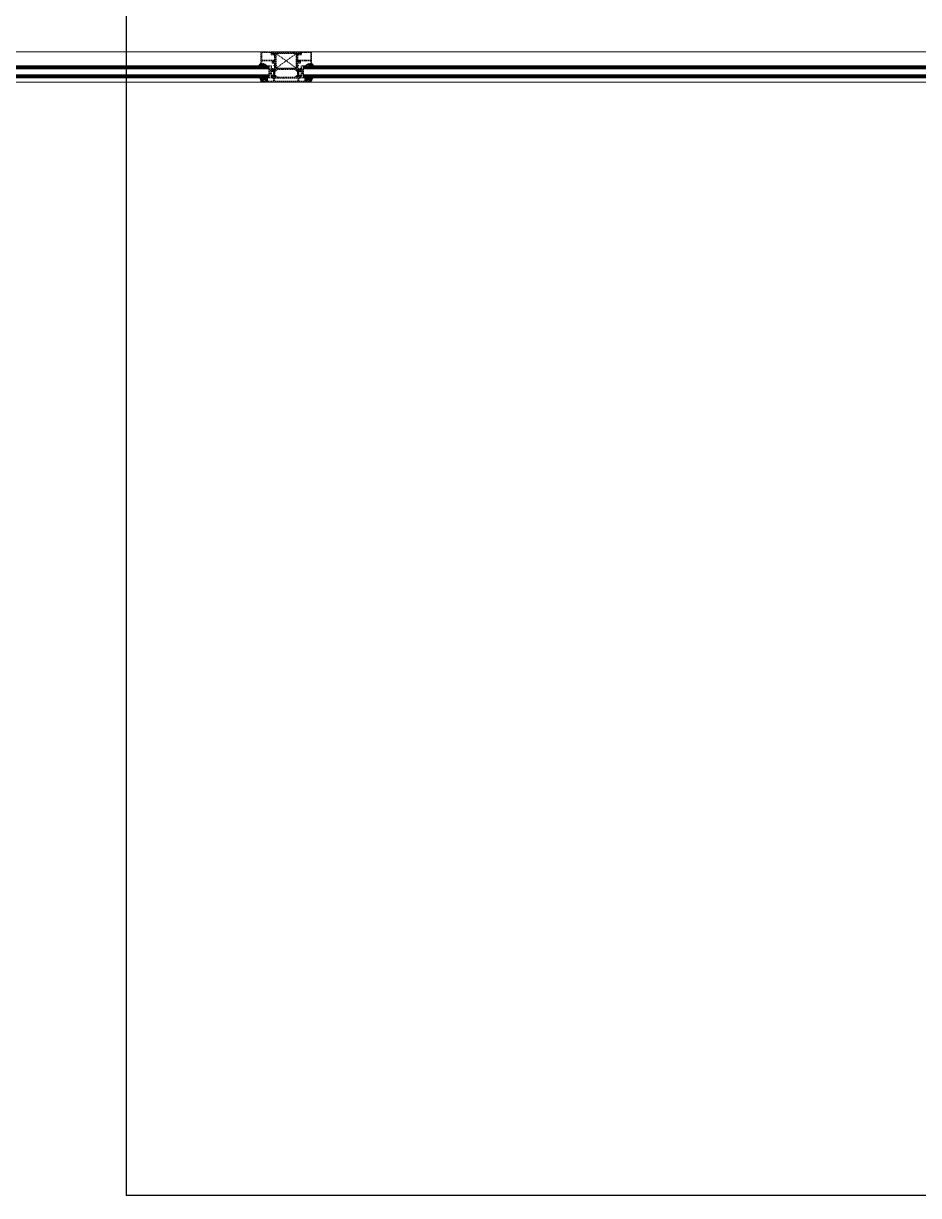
# Model space of a CAD drawing. Extents: x -1457 to 23780, y -2071 to 4205.
# Drawn here: x 21558.4 to 21735.6, y 2144.6 to 2376.6 of the extents above; entities that cross this region are included whole.
import ezdxf

# ---------------------------------------------------------------- set-up
doc = ezdxf.new("R2010")
doc.units = 0
doc.header["$MEASUREMENT"] = 0
doc.linetypes.add('HIDDEN', pattern=[0.375, 0.25, -0.125])
doc.layers.get('0').update_dxf_attribs({"color": 9, "lineweight": 9})
for name, color, linetype, lineweight in [('09', 9, 'Continuous', 9), ('15', 9, 'Continuous', 9), ('E-KABLO', 7, 'Continuous', 30), ('M-TEFRIS2-015', 129, 'Continuous', 9)]:
    doc.layers.add(name, color=color, linetype=linetype, lineweight=lineweight)
pattern_1 = [(45, (906.12995, -6), (-0.06629126074, 0.06629126074), [])]
pattern_2 = [(45, (520.727363, -15.094166), (-0.01767766953, 0.05303300859), [0, -0.05])]

# ---------------------------------------------------------------- blocks, each defined once
blk = doc.blocks.new('*U71')
at = {"layer": '09'}
h = blk.add_hatch(dxfattribs=at)
h.set_pattern_fill('_USER', color=256, scale=0.2, style=0, pattern_type=0)
h.set_pattern_definition([(0, (191.7126, -0.4), (0, -0.2), [])])
h.paths.add_polyline_path([(0, -0.6), (191.71, -0.6), (191.71, 0), (0, 0)])
h = blk.add_hatch(dxfattribs=at)
h.set_pattern_fill('_USER', color=256, scale=0.2, style=0, pattern_type=0)
h.set_pattern_definition([(0, (191.7126, -2.1), (0, -0.2), [])])
h.paths.add_polyline_path([(0, -2.4), (191.71, -2.4), (191.71, -1.8), (0, -1.8)])
at = {"layer": '15'}
for points in [[(0, -0.6), (191.71, -0.6), (191.71, 0), (0, 0)], [(0, -2.4), (191.71, -2.4), (191.71, -1.8), (0, -1.8)]]:
    blk.add_lwpolyline(points, close=True, dxfattribs=at)
blk = doc.blocks.new('*U93')
at = {"layer": '09'}
h = blk.add_hatch(dxfattribs=at)
h.set_pattern_fill('_USER', color=256, scale=0.2, style=0, pattern_type=0)
h.set_pattern_definition([(0, (199.80667, -0.4), (0, -0.2), [])])
h.paths.add_polyline_path([(0, -0.6), (199.81, -0.6), (199.81, 0), (0, 0)])
h = blk.add_hatch(dxfattribs=at)
h.set_pattern_fill('_USER', color=256, scale=0.2, style=0, pattern_type=0)
h.set_pattern_definition([(0, (199.80667, -2.1), (0, -0.2), [])])
h.paths.add_polyline_path([(0, -2.4), (199.81, -2.4), (199.81, -1.8), (0, -1.8)])
at = {"layer": '15'}
for points in [[(0, -0.6), (199.81, -0.6), (199.81, 0), (0, 0)], [(0, -2.4), (199.81, -2.4), (199.81, -1.8), (0, -1.8)]]:
    blk.add_lwpolyline(points, close=True, dxfattribs=at)
blk = doc.blocks.new('*X174')
for p, q in [((1, 6.3), (1.3, 6.6)), ((3.8, 3.3), (1.2, 5.9)), ((1.6, 5.1), (2.3, 5.9)), ((2.2, 4), (3.3, 5)), ((2.9, 2.9), (4.9, 4.9)), ((3.7, 1.9), (3.8, 2)), ((5.3, 3.5), (3.9, 4.9)), ((4.8, 5.8), (4.1, 6.6)), ((4.2, 5.9), (4.8, 6.6)), ((5.3, 3.5), (6.7, 4.9)), ((5.7, 5.7), (6.5, 6.5)), ((8.4, 2.2), (5.7, 4.9)), ((6.8, 5.6), (5.9, 6.5)), ((7.8, 1), (6.5, 2.3)), ((6.7, 1.4), (10.4, 5.1)), ((6.8, 3.3), (8.4, 4.9)), ((7.2, 0.1), (7.8, 0.7)), ((7.3, 5.5), (8.2, 6.4)), ((9.5, 2.9), (7.5, 4.9)), ((8.8, 5.3), (7.7, 6.4)), ((8.8, 5.3), (9.6, 6)), ((11.4, 2.8), (9.1, 5.1)), ((10.1, 3), (12, 4.9)), ((14.1, 1.8), (11, 4.9)), ((11.8, 5.9), (11.1, 6.6)), ((11.3, 6), (11.9, 6.6)), ((11.5, 2.7), (13.7, 4.9)), ((12.4, 1.8), (13.8, 3.2)), ((13.6, 0.6), (12.6, 1.6)), ((12.8, 5.8), (13.6, 6.5)), ((14.2, 3.5), (12.8, 4.9)), ((12.8, 0.5), (14, 1.6)), ((13.8, 5.7), (12.9, 6.6)), ((14.1, 3.5), (16.5, 5.9)), ((14.4, 5.6), (15.3, 6.5)), ((15.8, 3.6), (14.5, 4.9)), ((16.7, 4.5), (14.7, 6.5)), ((16.1, 3.7), (16.6, 4.2))]:
    blk.add_line(p, q)
blk = doc.blocks.new('*X173')
for p, q in [((0.6, 14.7), (1.1, 15.2)), ((4.5, 11.4), (0.8, 15.2)), ((1.3, 0.4), (0.9, 0.9)), ((1, 13.3), (2.1, 14.5)), ((3.3, 10.8), (1, 13.1)), ((1, 1), (3.1, 3.1)), ((1.1, 8.1), (1.6, 8.6)), ((1.3, 11.9), (3.2, 13.8)), ((2, 1.5), (1.5, 2.1)), ((1.6, 10.4), (4.2, 13)), ((4.5, 7.9), (1.6, 10.8)), ((1.9, 8.9), (3.3, 10.4)), ((1.9, 7.2), (3.6, 8.9)), ((4.5, 6.1), (1.9, 8.7)), ((2.7, 2.6), (2, 3.3)), ((4, 4.8), (2.5, 6.4)), ((2.5, 4.3), (4.6, 6.3)), ((2.6, 6.1), (4.4, 8)), ((3.4, 3.6), (2.6, 4.5)), ((4.3, 11.4), (5.2, 12.2))]:
    blk.add_line(p, q)

msp = doc.modelspace()

# ---------------------------------------------------------------- hatches: boundary and pattern name
at = {"layer": 'M-TEFRIS2-015', "linetype": 'HIDDEN', "lineweight": 0}
h = msp.add_hatch(dxfattribs=at)
h.set_pattern_fill('DOTS', color=256, scale=0.8, angle=45, style=0)
h.set_pattern_definition(pattern_2)
h.paths.add_polyline_path([(21608.19, 2366.75), (21608.19, 2366.17), (21608.29, 2366), (21607.79, 2366), (21607.89, 2366.17), (21607.89, 2366.75), (21607.89, 2367.33), (21607.79, 2367.5), (21608.29, 2367.5), (21608.19, 2367.33)])
h = msp.add_hatch(dxfattribs=at)
h.set_pattern_fill('DOTS', color=256, scale=0.8, angle=45, style=0)
h.set_pattern_definition(pattern_2)
h.paths.add_polyline_path([(21612.95, 2366.17), (21613.05, 2366), (21612.55, 2366), (21612.65, 2366.17), (21612.65, 2366.75), (21612.65, 2367.33), (21612.55, 2367.5), (21613.05, 2367.5), (21612.95, 2367.33), (21612.95, 2366.75)])
h = msp.add_hatch(dxfattribs=at)
h.set_pattern_fill('DOTS', color=256, scale=0.8, angle=45, style=0)
h.set_pattern_definition(pattern_2)
h.paths.add_polyline_path([(21612.65, 2366.75), (21612.65, 2366.17), (21612.55, 2366), (21613.05, 2366), (21612.95, 2366.17), (21612.95, 2366.75), (21612.95, 2367.33), (21613.05, 2367.5), (21612.55, 2367.5), (21612.65, 2367.33)])
h = msp.add_hatch(dxfattribs=at)
h.set_pattern_fill('ANSI31', color=256, scale=0.75, style=0)
h.set_pattern_definition(pattern_1)
h.paths.add_polyline_path([(21605.43, 2365), (21605.43, 2365.39), (21605.44, 2365.39), (21605.45, 2365.4), (21605.45, 2365.55), (21605.67, 2365.55, -0.414214), (21605.73, 2365.49), (21605.73, 2365.43), (21605.58, 2365.43), (21605.58, 2365.18), (21606.58, 2365.18), (21606.58, 2365.43), (21606.43, 2365.43), (21606.43, 2365.49, -0.414214), (21606.49, 2365.55), (21606.73, 2365.55), (21606.73, 2365.2), (21607.93, 2365.2), (21607.93, 2365.8), (21607.63, 2365.8), (21607.63, 2366.15), (21607.66, 2366.2), (21607.54, 2366.31, -0.198912), (21607.54, 2366.33), (21607.54, 2366.38, -0.414214), (21607.56, 2366.4), (21607.69, 2366.4, -0.198912), (21607.7, 2366.39), (21607.78, 2366.32), (21607.82, 2366.32, -0.198912), (21607.83, 2366.31), (21607.88, 2366.27), (21607.88, 2366.25), (21607.78, 2366.15), (21607.78, 2366.05), (21607.77, 2366.05, 1), (21607.77, 2366), (21608.36, 2366), (21608.22, 2366.25), (21608.22, 2366.27), (21608.24, 2366.31, -0.267949), (21608.26, 2366.32), (21608.31, 2366.32), (21608.32, 2366.31), (21608.64, 2366), (21610.4, 2366), (21612.24, 2366), (21612.55, 2366.31), (21612.57, 2366.32), (21612.62, 2366.32, -0.267949), (21612.64, 2366.31), (21612.65, 2366.28), (21612.65, 2366.24), (21612.51, 2366), (21613.1, 2366, 1), (21613.1, 2366.05), (21613.1, 2366.05), (21613.1, 2366.15), (21613, 2366.25), (21613, 2366.27), (21613.04, 2366.31, -0.198912), (21613.06, 2366.32), (21613.1, 2366.32), (21613.17, 2366.39, -0.198912), (21613.19, 2366.4), (21613.32, 2366.4, -0.414214), (21613.34, 2366.38), (21613.34, 2366.33, -0.198912), (21613.33, 2366.31), (21613.22, 2366.2), (21613.25, 2366.15), (21613.25, 2365.8), (21612.93, 2365.8), (21612.93, 2365.2), (21613.22, 2365.2), (21613.22, 2365), (21610.8, 2365), (21610.4, 2365)], flags=17)
h.paths.add_polyline_path([(21605.43, 2365), (21605.43, 2365.55), (21605.67, 2365.55, -0.414214), (21605.73, 2365.49), (21605.73, 2365.43), (21605.58, 2365.43), (21605.58, 2365.18), (21606.58, 2365.18), (21606.58, 2365.43), (21606.43, 2365.43), (21606.43, 2365.49, -0.414214), (21606.49, 2365.55), (21606.73, 2365.55), (21606.73, 2365.2), (21607.93, 2365.2), (21607.93, 2365.8), (21607.63, 2365.8), (21607.63, 2366.15), (21607.66, 2366.2), (21607.54, 2366.31, -0.198912), (21607.54, 2366.33), (21607.54, 2366.38, -0.414214), (21607.56, 2366.4), (21607.69, 2366.4, -0.198912), (21607.7, 2366.39), (21607.78, 2366.32), (21607.82, 2366.32, -0.198912), (21607.83, 2366.31), (21607.88, 2366.27), (21607.88, 2366.25), (21607.78, 2366.15), (21607.78, 2366.05), (21607.77, 2366.05, 1), (21607.77, 2366), (21608.36, 2366), (21608.22, 2366.25), (21608.22, 2366.27), (21608.24, 2366.31, -0.267949), (21608.26, 2366.32), (21608.31, 2366.32), (21608.32, 2366.31), (21608.64, 2366), (21610.4, 2366), (21612.24, 2366), (21612.55, 2366.31), (21612.57, 2366.32), (21612.62, 2366.32, -0.267949), (21612.64, 2366.31), (21612.66, 2366.27), (21612.66, 2366.25), (21612.51, 2366), (21613.1, 2366, 1), (21613.1, 2366.05), (21613.1, 2366.05), (21613.1, 2366.15), (21613, 2366.25), (21613, 2366.27), (21613.04, 2366.31, -0.198912), (21613.06, 2366.32), (21613.1, 2366.32), (21613.17, 2366.39, -0.198912), (21613.19, 2366.4), (21613.32, 2366.4, -0.414214), (21613.34, 2366.38), (21613.34, 2366.33, -0.198912), (21613.33, 2366.31), (21613.22, 2366.2), (21613.25, 2366.15), (21613.25, 2365.8), (21612.93, 2365.8), (21612.93, 2365.2), (21613.22, 2365.2), (21613.22, 2365), (21610.8, 2365), (21610.4, 2365)], flags=17)
h = msp.add_hatch(dxfattribs=at)
h.set_pattern_fill('ANSI31', color=256, scale=0.75, style=0)
h.set_pattern_definition(pattern_1)
h.paths.add_polyline_path([(21615.41, 2365), (21615.41, 2365.39), (21615.4, 2365.39), (21615.39, 2365.4), (21615.39, 2365.55), (21615.17, 2365.55, 0.414214), (21615.11, 2365.49), (21615.11, 2365.43), (21615.26, 2365.43), (21615.26, 2365.18), (21614.26, 2365.18), (21614.26, 2365.43), (21614.41, 2365.43), (21614.41, 2365.49, 0.414214), (21614.35, 2365.55), (21614.11, 2365.55), (21614.11, 2365.2), (21612.91, 2365.2), (21612.91, 2365.8), (21613.21, 2365.8), (21613.21, 2366.15), (21613.18, 2366.2), (21613.29, 2366.31, 0.198912), (21613.3, 2366.33), (21613.3, 2366.38, 0.414214), (21613.28, 2366.4), (21613.14, 2366.4, 0.198912), (21613.13, 2366.39), (21613.06, 2366.32), (21613.01, 2366.32, 0.198912), (21613, 2366.31), (21612.96, 2366.27), (21612.96, 2366.25), (21613.06, 2366.15), (21613.06, 2366.05), (21613.06, 2366.05, -1), (21613.06, 2366), (21612.47, 2366), (21612.62, 2366.25), (21612.62, 2366.27), (21612.59, 2366.31, 0.267949), (21612.58, 2366.32), (21612.52, 2366.32), (21612.51, 2366.31), (21612.2, 2366), (21610.43, 2366), (21608.6, 2366), (21608.28, 2366.31), (21608.27, 2366.32), (21608.22, 2366.32, 0.267949), (21608.2, 2366.31), (21608.18, 2366.28), (21608.18, 2366.24), (21608.32, 2366), (21607.73, 2366, -1), (21607.73, 2366.05), (21607.74, 2366.05), (21607.74, 2366.15), (21607.84, 2366.25), (21607.84, 2366.27), (21607.79, 2366.31, 0.198912), (21607.78, 2366.32), (21607.74, 2366.32), (21607.66, 2366.39, 0.198912), (21607.65, 2366.4), (21607.52, 2366.4, 0.414214), (21607.5, 2366.38), (21607.5, 2366.33, 0.198912), (21607.5, 2366.31), (21607.62, 2366.2), (21607.59, 2366.15), (21607.59, 2365.8), (21607.9, 2365.8), (21607.9, 2365.2), (21607.62, 2365.2), (21607.62, 2365), (21610.04, 2365), (21610.43, 2365)], flags=17)
h.paths.add_polyline_path([(21615.41, 2365), (21615.41, 2365.55), (21615.17, 2365.55, 0.414214), (21615.11, 2365.49), (21615.11, 2365.43), (21615.26, 2365.43), (21615.26, 2365.18), (21614.26, 2365.18), (21614.26, 2365.43), (21614.41, 2365.43), (21614.41, 2365.49, 0.414214), (21614.35, 2365.55), (21614.11, 2365.55), (21614.11, 2365.2), (21612.91, 2365.2), (21612.91, 2365.8), (21613.21, 2365.8), (21613.21, 2366.15), (21613.18, 2366.2), (21613.29, 2366.31, 0.198912), (21613.3, 2366.33), (21613.3, 2366.38, 0.414214), (21613.28, 2366.4), (21613.14, 2366.4, 0.198912), (21613.13, 2366.39), (21613.06, 2366.32), (21613.01, 2366.32, 0.198912), (21613, 2366.31), (21612.96, 2366.27), (21612.96, 2366.25), (21613.06, 2366.15), (21613.06, 2366.05), (21613.06, 2366.05, -1), (21613.06, 2366), (21612.47, 2366), (21612.62, 2366.25), (21612.62, 2366.27), (21612.59, 2366.31, 0.267949), (21612.58, 2366.32), (21612.52, 2366.32), (21612.51, 2366.31), (21612.2, 2366), (21610.43, 2366), (21608.6, 2366), (21608.28, 2366.31), (21608.27, 2366.32), (21608.22, 2366.32, 0.267949), (21608.2, 2366.31), (21608.18, 2366.27), (21608.18, 2366.25), (21608.32, 2366), (21607.73, 2366, -1), (21607.73, 2366.05), (21607.74, 2366.05), (21607.74, 2366.15), (21607.84, 2366.25), (21607.84, 2366.27), (21607.79, 2366.31, 0.198912), (21607.78, 2366.32), (21607.74, 2366.32), (21607.66, 2366.39, 0.198912), (21607.65, 2366.4), (21607.52, 2366.4, 0.414214), (21607.5, 2366.38), (21607.5, 2366.33, 0.198912), (21607.5, 2366.31), (21607.62, 2366.2), (21607.59, 2366.15), (21607.59, 2365.8), (21607.9, 2365.8), (21607.9, 2365.2), (21607.62, 2365.2), (21607.62, 2365), (21610.04, 2365), (21610.43, 2365)], flags=17)
h = msp.add_hatch(dxfattribs=at)
h.set_pattern_fill('ANSI31', color=256, scale=0.75, style=0)
h.set_pattern_definition(pattern_1)
h.paths.add_polyline_path([(21615.41, 2365), (21615.41, 2365.39), (21615.4, 2365.39), (21615.39, 2365.4), (21615.39, 2365.55), (21615.17, 2365.55, 0.414214), (21615.11, 2365.49), (21615.11, 2365.43), (21615.26, 2365.43), (21615.26, 2365.18), (21614.26, 2365.18), (21614.26, 2365.43), (21614.41, 2365.43), (21614.41, 2365.49, 0.414214), (21614.35, 2365.55), (21614.11, 2365.55), (21614.11, 2365.2), (21612.91, 2365.2), (21612.91, 2365.8), (21613.21, 2365.8), (21613.21, 2366.15), (21613.18, 2366.2), (21613.29, 2366.31, 0.198912), (21613.3, 2366.33), (21613.3, 2366.38, 0.414214), (21613.28, 2366.4), (21613.14, 2366.4, 0.198912), (21613.13, 2366.39), (21613.06, 2366.32), (21613.01, 2366.32, 0.198912), (21613, 2366.31), (21612.96, 2366.27), (21612.96, 2366.25), (21613.06, 2366.15), (21613.06, 2366.05), (21613.06, 2366.05, -1), (21613.06, 2366), (21612.47, 2366), (21612.62, 2366.25), (21612.62, 2366.27), (21612.59, 2366.31, 0.267949), (21612.58, 2366.32), (21612.52, 2366.32), (21612.51, 2366.31), (21612.2, 2366), (21610.43, 2366), (21608.6, 2366), (21608.28, 2366.31), (21608.27, 2366.32), (21608.22, 2366.32, 0.267949), (21608.2, 2366.31), (21608.18, 2366.28), (21608.18, 2366.24), (21608.32, 2366), (21607.73, 2366, -1), (21607.73, 2366.05), (21607.74, 2366.05), (21607.74, 2366.15), (21607.84, 2366.25), (21607.84, 2366.27), (21607.79, 2366.31, 0.198912), (21607.78, 2366.32), (21607.74, 2366.32), (21607.66, 2366.39, 0.198912), (21607.65, 2366.4), (21607.52, 2366.4, 0.414214), (21607.5, 2366.38), (21607.5, 2366.33, 0.198912), (21607.5, 2366.31), (21607.62, 2366.2), (21607.59, 2366.15), (21607.59, 2365.8), (21607.9, 2365.8), (21607.9, 2365.2), (21607.62, 2365.2), (21607.62, 2365), (21610.04, 2365), (21610.43, 2365)], flags=17)
h.paths.add_polyline_path([(21615.41, 2365), (21615.41, 2365.55), (21615.17, 2365.55, 0.414214), (21615.11, 2365.49), (21615.11, 2365.43), (21615.26, 2365.43), (21615.26, 2365.18), (21614.26, 2365.18), (21614.26, 2365.43), (21614.41, 2365.43), (21614.41, 2365.49, 0.414214), (21614.35, 2365.55), (21614.11, 2365.55), (21614.11, 2365.2), (21612.91, 2365.2), (21612.91, 2365.8), (21613.21, 2365.8), (21613.21, 2366.15), (21613.18, 2366.2), (21613.29, 2366.31, 0.198912), (21613.3, 2366.33), (21613.3, 2366.38, 0.414214), (21613.28, 2366.4), (21613.14, 2366.4, 0.198912), (21613.13, 2366.39), (21613.06, 2366.32), (21613.01, 2366.32, 0.198912), (21613, 2366.31), (21612.96, 2366.27), (21612.96, 2366.25), (21613.06, 2366.15), (21613.06, 2366.05), (21613.06, 2366.05, -1), (21613.06, 2366), (21612.47, 2366), (21612.62, 2366.25), (21612.62, 2366.27), (21612.59, 2366.31, 0.267949), (21612.58, 2366.32), (21612.52, 2366.32), (21612.51, 2366.31), (21612.2, 2366), (21610.43, 2366), (21608.6, 2366), (21608.28, 2366.31), (21608.27, 2366.32), (21608.22, 2366.32, 0.267949), (21608.2, 2366.31), (21608.18, 2366.27), (21608.18, 2366.25), (21608.32, 2366), (21607.73, 2366, -1), (21607.73, 2366.05), (21607.74, 2366.05), (21607.74, 2366.15), (21607.84, 2366.25), (21607.84, 2366.27), (21607.79, 2366.31, 0.198912), (21607.78, 2366.32), (21607.74, 2366.32), (21607.66, 2366.39, 0.198912), (21607.65, 2366.4), (21607.52, 2366.4, 0.414214), (21607.5, 2366.38), (21607.5, 2366.33, 0.198912), (21607.5, 2366.31), (21607.62, 2366.2), (21607.59, 2366.15), (21607.59, 2365.8), (21607.9, 2365.8), (21607.9, 2365.2), (21607.62, 2365.2), (21607.62, 2365), (21610.04, 2365), (21610.43, 2365)], flags=17)

# ---------------------------------------------------------------- linework, layer by layer
at = {"layer": 'E-KABLO', "color": 6}
for p in [(21578.73, 2537.66), (21858.75, 2144.63)]:
    msp.add_line(p, (21578.73, 2144.63), dxfattribs=at)
at = {"layer": 'M-TEFRIS2-015', "linetype": 'HIDDEN', "lineweight": 0}
for p, q in [((19799.5, 2371), (21815.5, 2371)), ((21608.12, 2368.76), (21608.12, 2367.86)), ((21608.32, 2370.8), (21608.32, 2368.01)), ((21612.42, 2370.68), (21608.42, 2370.68)), ((21608.42, 2370.68), (21612.42, 2367.8)), ((21612.42, 2370.68), (21608.42, 2367.8)), ((21608.42, 2367.8), (21608.42, 2370.68)), ((21612.42, 2367.8), (21612.42, 2370.68)), ((21612.42, 2367.8), (21612.42, 2370.68)), ((21612.52, 2370.8), (21612.52, 2368.01)), ((21612.72, 2368.76), (21612.72, 2367.86)), ((21607.49, 2365.86), (21606.99, 2368.26)), ((21607.49, 2368.26), (21606.99, 2365.86)), ((21606.99, 2365.86), (21606.99, 2368.26)), ((21606.99, 2368.26), (21607.49, 2368.26)), ((21607.49, 2365.86), (21607.49, 2368.26)), ((21607.79, 2367.5), (21607.89, 2367.33)), ((21607.79, 2367.5), (21608.29, 2367.5)), ((21607.89, 2367.33), (21607.89, 2366.75)), ((21607.89, 2366.17), (21607.89, 2366.75)), ((21607.92, 2368.31), (21608.61, 2368.31)), ((21608.12, 2368.56), (21608.32, 2368.56)), ((21608.12, 2368.06), (21608.32, 2368.06)), ((21608.29, 2367.5), (21608.19, 2367.33)), ((21608.19, 2366.75), (21608.19, 2367.33)), ((21608.19, 2366.75), (21608.19, 2366.17)), ((21608.42, 2367.8), (21612.42, 2367.8)), ((21612.92, 2368.31), (21612.23, 2368.31)), ((21612.72, 2368.56), (21612.52, 2368.56)), ((21612.72, 2368.06), (21612.52, 2368.06)), ((21612.55, 2367.5), (21613.05, 2367.5)), ((21612.55, 2367.5), (21612.65, 2367.33)), ((21612.55, 2367.5), (21612.65, 2367.33)), ((21613.05, 2367.5), (21612.55, 2367.5)), ((21612.65, 2367.33), (21612.65, 2366.75)), ((21612.65, 2366.75), (21612.65, 2367.33)), ((21612.65, 2366.17), (21612.65, 2366.75)), ((21612.65, 2366.75), (21612.65, 2366.17)), ((21613.05, 2367.5), (21612.95, 2367.33)), ((21613.05, 2367.5), (21612.95, 2367.33)), ((21612.95, 2366.75), (21612.95, 2367.33)), ((21612.95, 2367.33), (21612.95, 2366.75)), ((21612.95, 2366.75), (21612.95, 2366.17)), ((21612.95, 2366.17), (21612.95, 2366.75)), ((21613.35, 2365.86), (21613.85, 2368.26)), ((21613.35, 2368.26), (21613.85, 2365.86)), ((21613.35, 2365.86), (21613.35, 2368.26)), ((21613.85, 2368.26), (21613.35, 2368.26)), ((21613.85, 2365.86), (21613.85, 2368.26)), ((21197.5, 2365), (21817.5, 2365)), ((21605.4, 2365.41), (21605.14, 2365.84)), ((21605.39, 2365.69), (21605.22, 2365.84)), ((21605.95, 2365.69), (21605.39, 2365.69)), ((21605.42, 2365.39), (21605.4, 2365.41)), ((21605.44, 2365.39), (21605.42, 2365.39)), ((21605.45, 2365.4), (21605.44, 2365.39)), ((21605.45, 2365.8), (21605.48, 2365.79)), ((21605.75, 2365.55), (21605.45, 2365.55)), ((21605.45, 2365.55), (21605.45, 2365.4)), ((21605.48, 2365.79), (21605.52, 2365.78)), ((21605.52, 2365.78), (21605.92, 2365.74)), ((21605.75, 2365.43), (21605.7, 2365.43)), ((21605.7, 2365.43), (21605.77, 2365.2)), ((21605.75, 2365.43), (21605.75, 2365.55)), ((21605.77, 2365.2), (21605.79, 2365.19)), ((21605.79, 2365.19), (21605.81, 2365.2)), ((21605.81, 2365.2), (21605.83, 2365.21)), ((21605.92, 2365.74), (21605.95, 2365.72)), ((21605.95, 2365.72), (21605.96, 2365.7)), ((21605.96, 2365.7), (21605.95, 2365.69)), ((21606.03, 2365.79), (21606, 2365.81)), ((21606.05, 2365.78), (21606.03, 2365.79)), ((21606.06, 2365.75), (21606.05, 2365.78)), ((21606.07, 2365.73), (21606.06, 2365.75)), ((21606.09, 2365.71), (21606.07, 2365.73)), ((21606.1, 2365.7), (21606.09, 2365.71)), ((21606.12, 2365.69), (21606.1, 2365.7)), ((21606.58, 2365.69), (21606.12, 2365.69)), ((21606.17, 2365.8), (21606.21, 2365.79)), ((21606.21, 2365.79), (21606.59, 2365.75)), ((21606.35, 2365.19), (21606.33, 2365.21)), ((21606.36, 2365.19), (21606.35, 2365.19)), ((21606.38, 2365.2), (21606.36, 2365.19)), ((21606.48, 2365.43), (21606.38, 2365.2)), ((21606.43, 2365.43), (21606.43, 2365.55)), ((21606.43, 2365.55), (21606.58, 2365.55)), ((21606.43, 2365.43), (21606.48, 2365.43)), ((21606.6, 2365.69), (21606.58, 2365.69)), ((21606.59, 2365.75), (21606.61, 2365.73)), ((21606.61, 2365.71), (21606.6, 2365.69)), ((21606.61, 2365.73), (21606.61, 2365.71)), ((21606.99, 2365.86), (21607.49, 2365.86)), ((21607.79, 2366), (21607.89, 2366.17)), ((21607.79, 2366), (21608.29, 2366)), ((21608.29, 2366), (21608.19, 2366.17)), ((21612.55, 2366), (21612.65, 2366.17)), ((21612.55, 2366), (21612.65, 2366.17)), ((21612.55, 2366), (21613.05, 2366)), ((21613.05, 2366), (21612.55, 2366)), ((21613.05, 2366), (21612.95, 2366.17)), ((21613.05, 2366), (21612.95, 2366.17)), ((21613.85, 2365.86), (21613.35, 2365.86)), ((21614.25, 2365.75), (21614.23, 2365.73)), ((21614.23, 2365.73), (21614.23, 2365.71)), ((21614.23, 2365.71), (21614.24, 2365.69)), ((21614.24, 2365.69), (21614.26, 2365.69)), ((21614.63, 2365.79), (21614.25, 2365.75)), ((21614.26, 2365.69), (21614.72, 2365.69)), ((21614.41, 2365.55), (21614.26, 2365.55)), ((21614.41, 2365.43), (21614.36, 2365.43)), ((21614.36, 2365.43), (21614.46, 2365.2)), ((21614.41, 2365.43), (21614.41, 2365.55)), ((21614.46, 2365.2), (21614.48, 2365.19)), ((21614.48, 2365.19), (21614.49, 2365.19)), ((21614.49, 2365.19), (21614.51, 2365.21)), ((21614.67, 2365.8), (21614.63, 2365.79)), ((21614.72, 2365.69), (21614.74, 2365.7)), ((21614.74, 2365.7), (21614.75, 2365.71)), ((21614.75, 2365.71), (21614.77, 2365.73)), ((21614.77, 2365.73), (21614.78, 2365.75)), ((21614.78, 2365.75), (21614.79, 2365.78)), ((21614.79, 2365.78), (21614.81, 2365.79)), ((21614.81, 2365.79), (21614.84, 2365.81)), ((21614.89, 2365.72), (21614.88, 2365.7)), ((21614.88, 2365.7), (21614.89, 2365.69)), ((21614.92, 2365.74), (21614.89, 2365.72)), ((21614.89, 2365.69), (21615.45, 2365.69)), ((21615.32, 2365.78), (21614.92, 2365.74)), ((21615.03, 2365.2), (21615.01, 2365.21)), ((21615.05, 2365.19), (21615.03, 2365.2)), ((21615.07, 2365.2), (21615.05, 2365.19)), ((21615.14, 2365.43), (21615.07, 2365.2)), ((21615.09, 2365.43), (21615.09, 2365.55)), ((21615.09, 2365.55), (21615.39, 2365.55)), ((21615.09, 2365.43), (21615.14, 2365.43)), ((21615.36, 2365.79), (21615.32, 2365.78)), ((21615.39, 2365.8), (21615.36, 2365.79)), ((21615.39, 2365.55), (21615.39, 2365.4)), ((21615.39, 2365.4), (21615.4, 2365.39)), ((21615.4, 2365.39), (21615.42, 2365.39)), ((21615.42, 2365.39), (21615.44, 2365.41)), ((21615.44, 2365.41), (21615.7, 2365.84)), ((21615.45, 2365.69), (21615.62, 2365.84))]:
    msp.add_line(p, q, dxfattribs=at)
for points in [[(21606.27, 2371), (21408.73, 2371)], [(21612.52, 2368.55), (21612.52, 2370.8), (21610.77, 2370.8), (21608.32, 2370.8)], [(21803.99, 2371), (21608.95, 2371)], [(21608.32, 2368.01), (21608.32, 2367.7), (21612.52, 2367.7), (21612.52, 2368.06)], [(21612.72, 2368.6), (21612.52, 2368.55)], [(21612.52, 2368.06), (21612.72, 2368.01)], [(21408.73, 2365), (21606.26, 2365)], [(21608.95, 2365), (21803.98, 2365)]]:
    msp.add_lwpolyline(points, dxfattribs=at)
for points in [[(21605.76, 2368.67), (21605.86, 2368.69), (21606.02, 2368.65), (21606.18, 2368.57), (21606.51, 2368.35), (21606.55, 2368.31), (21606.53, 2368.29), (21606.51, 2368.29), (21606.1, 2368.48), (21606, 2368.49), (21605.88, 2368.46), (21605.83, 2368.41), (21605.78, 2368.38), (21605.74, 2368.33), (21605.7, 2368.3), (21605.65, 2368.28), (21605.63, 2368.3), (21605.65, 2368.33), (21605.68, 2368.36), (21605.69, 2368.39), (21605.68, 2368.41), (21605.57, 2368.39), (21605.43, 2368.37), (21605.29, 2368.33), (21605.13, 2368.3), (21605.08, 2368.28), (21605.05, 2368.28), (21605.03, 2368.3), (21605.03, 2368.33), (21605.05, 2368.37), (21605.35, 2368.77), (21605.41, 2368.77), (21605.41, 2368.55), (21605.63, 2368.55), (21605.73, 2368.64), (21605.74, 2368.65)], [(21615.08, 2368.67), (21614.98, 2368.69), (21614.82, 2368.65), (21614.66, 2368.57), (21614.33, 2368.35), (21614.29, 2368.31), (21614.31, 2368.29), (21614.33, 2368.29), (21614.74, 2368.48), (21614.84, 2368.49), (21614.96, 2368.46), (21615.01, 2368.41), (21615.06, 2368.38), (21615.1, 2368.33), (21615.14, 2368.3), (21615.19, 2368.28), (21615.21, 2368.3), (21615.19, 2368.33), (21615.16, 2368.36), (21615.15, 2368.39), (21615.16, 2368.41), (21615.27, 2368.39), (21615.41, 2368.37), (21615.55, 2368.33), (21615.71, 2368.3), (21615.76, 2368.28), (21615.79, 2368.28), (21615.81, 2368.3), (21615.81, 2368.33), (21615.79, 2368.37), (21615.49, 2368.77), (21615.43, 2368.77), (21615.43, 2368.55), (21615.21, 2368.55), (21615.11, 2368.64), (21615.1, 2368.65)], [(21610.78, 2365.8), (21612.71, 2365.8), (21612.71, 2365.2), (21610.78, 2365.2), (21610.38, 2365.2), (21608.11, 2365.2), (21608.11, 2365.8), (21610.38, 2365.8)]]:
    msp.add_lwpolyline(points, close=True, dxfattribs=at)
for points in [[(21608.12, 2369.32, 0.414214), (21608.07, 2369.37), (21605.57, 2369.37), (21605.57, 2370.86), (21607.42, 2370.86), (21607.42, 2370.44), (21608.04, 2370.44, 0.414214), (21608.09, 2370.49), (21608.09, 2370.54), (21607.89, 2370.68), (21607.84, 2370.59), (21607.57, 2370.59), (21607.57, 2370.85), (21607.62, 2370.85), (21607.62, 2371), (21605.42, 2371), (21605.42, 2368.55), (21605.57, 2368.55), (21605.57, 2369.21), (21607.84, 2369.21), (21607.84, 2369.11), (21608.12, 2369.28)], [(21612.72, 2369.32, -0.414214), (21612.77, 2369.37), (21615.27, 2369.37), (21615.27, 2370.86), (21613.42, 2370.86), (21613.42, 2370.44), (21612.8, 2370.44, -0.414214), (21612.75, 2370.49), (21612.75, 2370.54), (21612.95, 2370.68), (21613, 2370.59), (21613.27, 2370.59), (21613.27, 2370.85), (21613.22, 2370.85), (21613.22, 2371), (21615.42, 2371), (21615.42, 2368.55), (21615.27, 2368.55), (21615.27, 2369.21), (21613, 2369.21), (21613, 2369.11), (21612.72, 2369.28)], [(21615.18, 2365.55), (21615.42, 2365.55), (21615.42, 2365), (21613.42, 2365), (21610.78, 2365), (21610.38, 2365), (21605.41, 2365), (21605.41, 2365.55), (21605.65, 2365.55, -0.414214), (21605.71, 2365.49), (21605.71, 2365.43), (21605.56, 2365.43), (21605.56, 2365.18), (21606.56, 2365.18), (21606.56, 2365.43), (21606.41, 2365.43), (21606.41, 2365.49, -0.414214), (21606.47, 2365.55), (21606.71, 2365.55), (21606.71, 2365.2), (21607.91, 2365.2), (21607.91, 2365.8), (21607.61, 2365.8), (21607.61, 2366.15), (21607.64, 2366.2), (21607.52, 2366.31, -0.198912), (21607.52, 2366.33), (21607.52, 2366.38, -0.414214), (21607.54, 2366.4), (21607.67, 2366.4, -0.198912), (21607.68, 2366.39), (21607.76, 2366.32), (21607.8, 2366.32, -0.198912), (21607.81, 2366.31), (21607.86, 2366.27), (21607.86, 2366.25), (21607.76, 2366.15), (21607.76, 2366.05), (21607.75, 2366.05, 1), (21607.75, 2366), (21608.34, 2366), (21608.2, 2366.25), (21608.2, 2366.27), (21608.22, 2366.31, -0.267949), (21608.24, 2366.32), (21608.29, 2366.32), (21608.3, 2366.31), (21608.62, 2366), (21610.38, 2366), (21612.22, 2366), (21612.53, 2366.31), (21612.55, 2366.32), (21612.6, 2366.32, -0.267949), (21612.61, 2366.31), (21612.64, 2366.27), (21612.64, 2366.25), (21612.49, 2366), (21613.08, 2366, 1), (21613.08, 2366.05), (21613.08, 2366.05), (21613.08, 2366.15), (21612.98, 2366.25), (21612.98, 2366.27), (21613.02, 2366.31, -0.198912), (21613.04, 2366.32), (21613.08, 2366.32), (21613.15, 2366.39, -0.198912), (21613.17, 2366.4), (21613.3, 2366.4, -0.414214), (21613.32, 2366.38), (21613.32, 2366.33, -0.198912), (21613.31, 2366.31), (21613.2, 2366.2), (21613.23, 2366.15), (21613.23, 2365.8), (21612.91, 2365.8), (21612.91, 2365.2), (21613.42, 2365.2), (21614.12, 2365.2), (21614.12, 2365.55), (21614.36, 2365.55, -0.414214), (21614.42, 2365.49), (21614.42, 2365.43), (21614.27, 2365.43), (21614.27, 2365.18), (21615.27, 2365.18), (21615.27, 2365.43), (21615.12, 2365.43), (21615.12, 2365.49)]]:
    msp.add_lwpolyline(points, format="xyb", close=True, dxfattribs=at)
msp.add_lwpolyline([(21612.72, 2368.01), (21612.72, 2367.7), (21613.22, 2367.7), (21613.22, 2367.35), (21613.19, 2367.3), (21613.3, 2367.19, -0.198912), (21613.31, 2367.17), (21613.31, 2367.12, -0.414214), (21613.29, 2367.1), (21613.16, 2367.1, -0.198912), (21613.14, 2367.11), (21613.07, 2367.18), (21613.03, 2367.18, -0.198912), (21613.01, 2367.19), (21612.97, 2367.23), (21612.97, 2367.25), (21613.07, 2367.35), (21613.07, 2367.45), (21613.07, 2367.45, 1), (21613.07, 2367.5), (21612.49, 2367.5), (21612.64, 2367.25), (21612.64, 2367.23), (21612.61, 2367.19, -0.267949), (21612.6, 2367.18), (21612.55, 2367.18), (21612.53, 2367.19), (21612.22, 2367.5), (21608.62, 2367.5), (21608.3, 2367.19), (21608.29, 2367.18), (21608.24, 2367.18, -0.267949), (21608.22, 2367.19), (21608.2, 2367.23), (21608.2, 2367.25), (21608.34, 2367.5), (21607.76, 2367.5, 1), (21607.76, 2367.45), (21607.77, 2367.45), (21607.77, 2367.35), (21607.87, 2367.25), (21607.87, 2367.23), (21607.82, 2367.19, -0.198912), (21607.81, 2367.18), (21607.77, 2367.18), (21607.69, 2367.11, -0.198912), (21607.68, 2367.1), (21607.55, 2367.1, -0.414214), (21607.53, 2367.12), (21607.53, 2367.17, -0.198912), (21607.53, 2367.19), (21607.65, 2367.3), (21607.62, 2367.35), (21607.62, 2367.7), (21608.12, 2367.7), (21608.12, 2368.8), (21607.62, 2368.8), (21607.62, 2369.13), (21607.82, 2369.2), (21607.81, 2369.2), (21607.82, 2369.2), (21607.82, 2369), (21608.12, 2369), (21608.12, 2370.8), (21607.82, 2370.8), (21607.82, 2370.6), (21607.62, 2370.67), (21607.62, 2371), (21613.22, 2371), (21613.22, 2370.67), (21613.02, 2370.6), (21613.02, 2370.8), (21612.72, 2370.8), (21612.72, 2369), (21613.02, 2369), (21613.02, 2369.2), (21613.22, 2369.13), (21613.22, 2368.8), (21612.72, 2368.8), (21612.72, 2368.6)], format="xyb", dxfattribs=at)
for centre, radius, start, end in [((21606.08, 2365.25), 0.253, 351.4886, 188.5114), ((21606.58, 2365.7), 0.15, 270, 90), ((21614.26, 2365.7), 0.15, 90, 270), ((21614.76, 2365.25), 0.253, 351.4886, 188.5114)]:
    msp.add_arc(centre, radius, start, end, dxfattribs=at)

# ---------------------------------------------------------------- block references
at = {"layer": 'M-TEFRIS2-015', "linetype": 'HIDDEN', "lineweight": 0, "rotation": 180}
for name, p in [('*U93', (21606.99, 2365.86)), ('*U71', (21805.56, 2365.86))]:
    msp.add_blockref(name, p, dxfattribs=at)
at = {"layer": 'M-TEFRIS2-015', "linetype": 'HIDDEN', "lineweight": 0, "yscale": 0.1, "zscale": 0.1}
for p, xscale, rotation in [((21606.55, 2368.22), 0.1, 90), ((21614.29, 2368.22), -0.1, 270)]:
    msp.add_blockref('*X173', p, dxfattribs=dict(at, xscale=xscale, rotation=rotation))
for p, xscale in [((21605.05, 2365.2), 0.1), ((21615.79, 2365.2), -0.1)]:
    msp.add_blockref('*X174', p, dxfattribs=dict(at, xscale=xscale))

doc.saveas('drawing.dxf')
